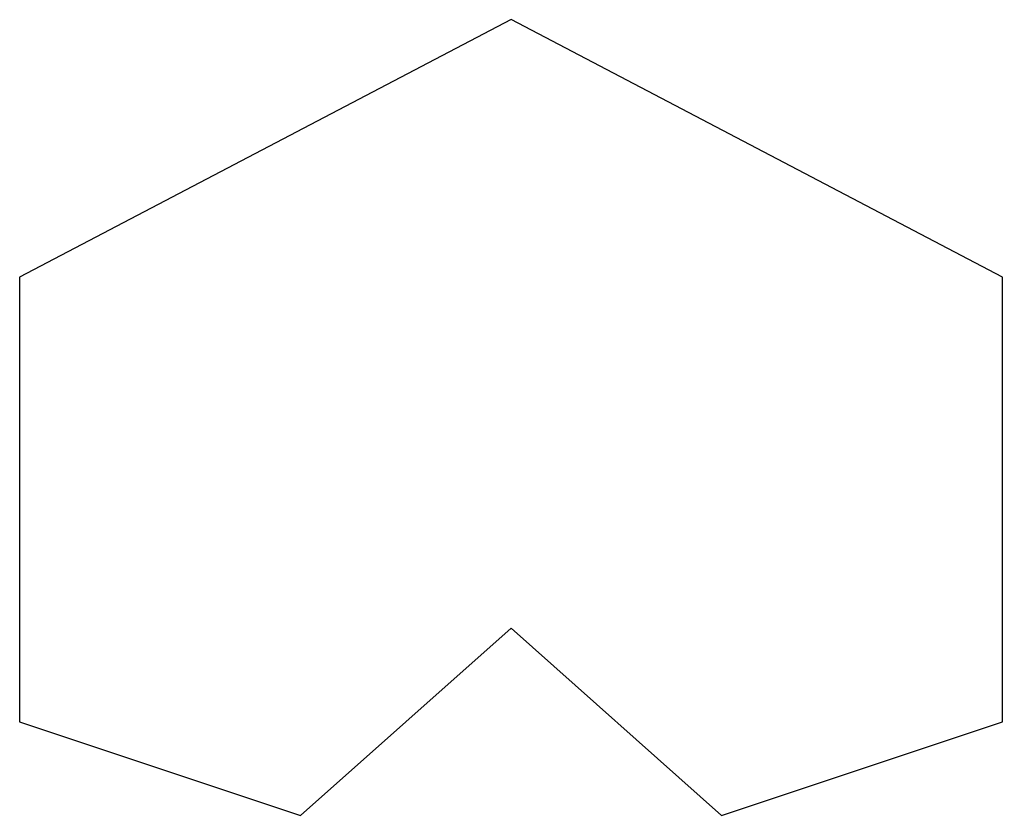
# Model space of a CAD drawing. Header units: metres. Extents: x 0.8 to 9.2, y 2 to 8.8.
import ezdxf

# ---------------------------------------------------------------- set-up
doc = ezdxf.new("R2010")
doc.units = ezdxf.units.M

msp = doc.modelspace()

# ---------------------------------------------------------------- linework, layer by layer
msp.add_lwpolyline([(5, 8.8), (0.8, 6.6), (0.8, 2.8), (3.2, 2), (5, 3.6), (6.8, 2), (9.2, 2.8), (9.2, 6.6), (5, 8.8)], close=True)

doc.saveas('drawing.dxf')
